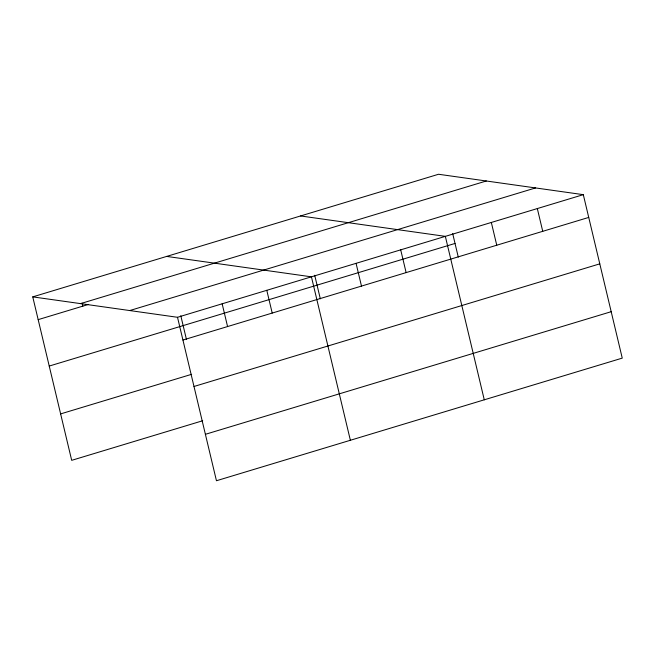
<?xml version="1.0" encoding="UTF-8"?>
<svg xmlns="http://www.w3.org/2000/svg" width="655" height="655" viewBox="0 0 655 655"><rect width="100%" height="100%" fill="white"/><g stroke="black" fill="none" stroke-linecap="round" stroke-linejoin="round"><path stroke-width="0.98" d="M32.75 296.879L438.547 174.263L583.31 194.666L622.25 358.121L216.453 480.737L177.513 317.29L32.75 296.879L71.69 460.334L202.69 420.747M80.524 303.617L486.321 180.993M38.17 319.64L88.63 304.387M129.739 310.552L535.536 187.936M177.513 317.29L583.31 194.666M49.231 366.063L455.029 243.447M182.933 340.043L588.73 217.427M60.628 413.903L191.628 374.316M193.995 386.475L599.792 263.85M205.392 434.314L611.189 311.69M300.579 215.953L445.343 236.357L484.274 399.812M166.665 256.416L311.428 276.828L350.368 440.275M537.321 208.568L542.741 231.321M491.332 222.463L496.752 245.216M452.679 233.565L458.287 257.112M400.704 249.85L406.125 272.603M356.066 263.335L361.486 286.096M314.703 275.256L320.32 298.803M266.79 290.312L272.21 313.065M222.151 303.797L227.572 326.558M180.796 315.726L186.405 339.265M82.104 303.183L82.808 306.147"/></g></svg>
